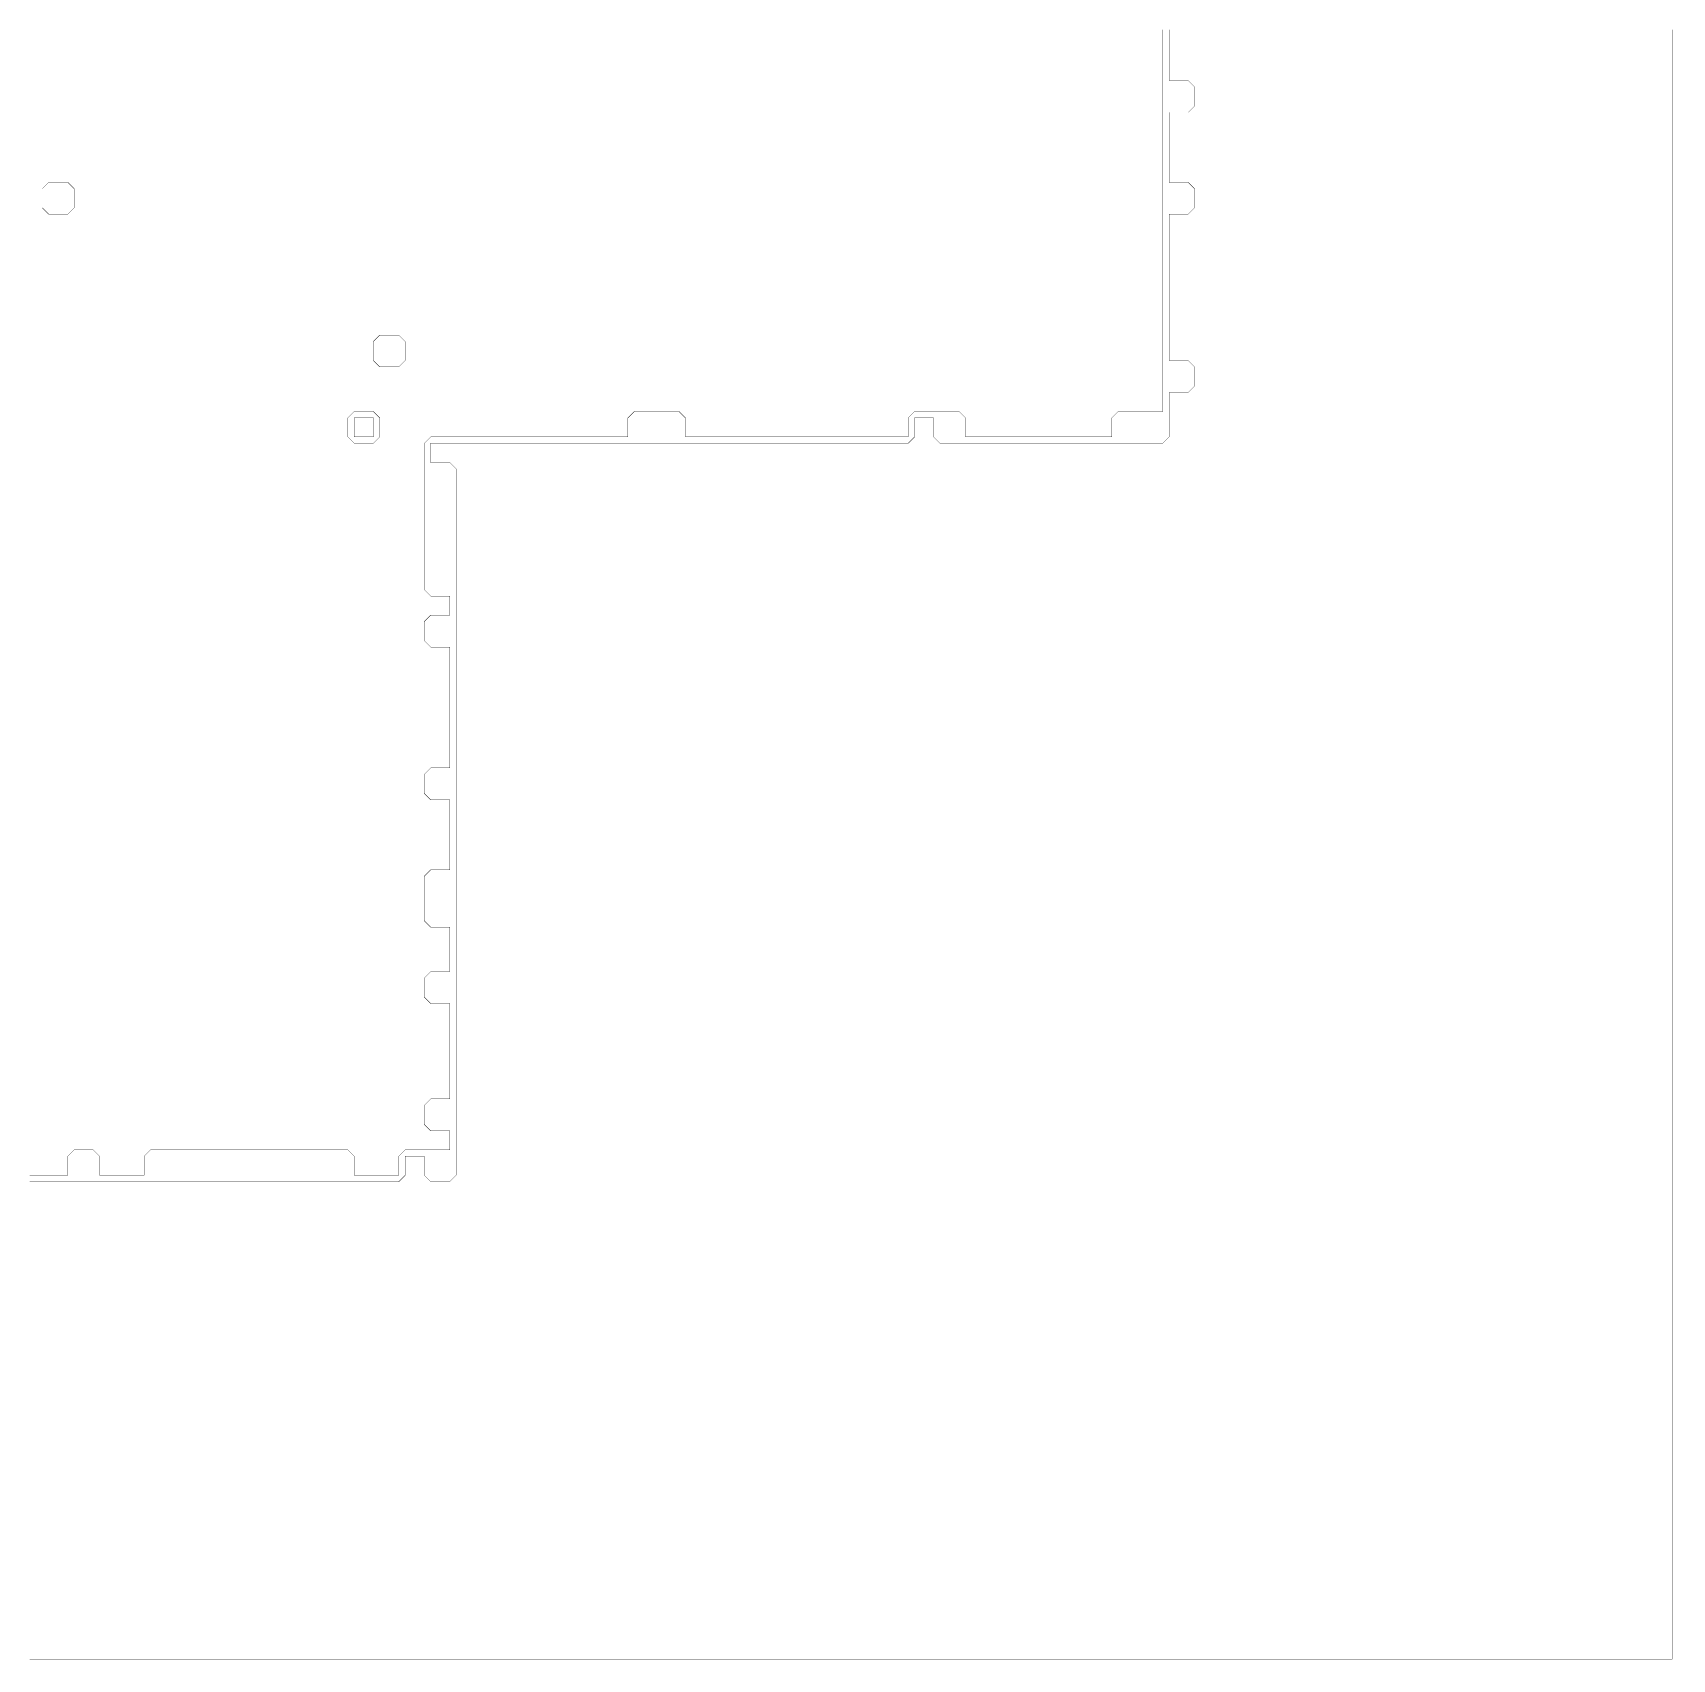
# Model space of a CAD drawing. Header units: metres. Extents: x 0 to 5059, y -5059 to 0.
# Drawn here: x 2510 to 5059, y -5059 to -2530 of the extents above; entities that cross this region are included whole.
import ezdxf

# ---------------------------------------------------------------- set-up
doc = ezdxf.new("R2010")
doc.units = ezdxf.units.M
doc.layers.add('conductor', color=1, linetype='Continuous')
doc.layers.add('substrate', color=5, linetype='Continuous')

msp = doc.modelspace()

# ---------------------------------------------------------------- linework, layer by layer
at = {"layer": 'conductor', "const_width": 0.5}
msp.add_lwpolyline([(2504.8, -4306.7), (2514.7, -4306.7), (2524.6, -4306.7), (2534.5, -4306.7), (2544.4, -4306.7), (2554.3, -4306.7), (2564.2, -4306.7), (2564.2, -4296.8), (2564.2, -4286.9), (2564.2, -4277), (2574.1, -4267.1), (2584, -4267.1), (2593.9, -4267.1), (2603.8, -4267.1), (2613.7, -4277), (2613.7, -4286.9), (2613.7, -4296.8), (2613.7, -4306.7), (2623.6, -4306.7), (2633.5, -4306.7), (2643.4, -4306.7), (2653.3, -4306.7), (2663.2, -4306.7), (2673.1, -4306.7), (2683, -4306.7), (2683, -4296.8), (2683, -4286.9), (2683, -4277), (2692.9, -4267.1), (2702.8, -4267.1), (2712.7, -4267.1), (2722.6, -4267.1), (2732.5, -4267.1), (2742.4, -4267.1), (2752.3, -4267.1), (2762.2, -4267.1), (2772.1, -4267.1), (2782, -4267.1), (2791.9, -4267.1), (2801.8, -4267.1), (2811.7, -4267.1), (2821.6, -4267.1), (2831.5, -4267.1), (2841.4, -4267.1), (2851.3, -4267.1), (2861.2, -4267.1), (2871.1, -4267.1), (2881, -4267.1), (2890.9, -4267.1), (2900.8, -4267.1), (2910.7, -4267.1), (2920.6, -4267.1), (2930.5, -4267.1), (2940.4, -4267.1), (2950.3, -4267.1), (2960.2, -4267.1), (2970.1, -4267.1), (2980, -4267.1), (2989.9, -4267.1), (2999.8, -4267.1), (3009.7, -4277), (3009.7, -4286.9), (3009.7, -4296.8), (3009.7, -4306.7), (3019.6, -4306.7), (3029.5, -4306.7), (3039.4, -4306.7), (3049.3, -4306.7), (3059.2, -4306.7), (3069.1, -4306.7), (3079, -4306.7), (3079, -4296.8), (3079, -4286.9), (3079, -4277), (3088.9, -4267.1), (3098.8, -4267.1), (3108.7, -4267.1), (3118.6, -4267.1), (3128.5, -4267.1), (3138.4, -4267.1), (3148.3, -4267.1), (3158.2, -4267.1), (3158.2, -4257.2), (3158.2, -4247.3), (3158.2, -4237.4), (3148.3, -4237.4), (3138.4, -4237.4), (3128.5, -4237.4), (3118.6, -4227.5), (3118.6, -4217.6), (3118.6, -4207.7), (3118.6, -4197.8), (3128.5, -4187.9), (3138.4, -4187.9), (3148.3, -4187.9), (3158.2, -4187.9), (3158.2, -4178), (3158.2, -4168.1), (3158.2, -4158.2), (3158.2, -4148.3), (3158.2, -4138.4), (3158.2, -4128.5), (3158.2, -4118.6), (3158.2, -4108.7), (3158.2, -4098.8), (3158.2, -4088.9), (3158.2, -4079), (3158.2, -4069.1), (3158.2, -4059.2), (3158.2, -4049.3), (3158.2, -4039.4), (3148.3, -4039.4), (3138.4, -4039.4), (3128.5, -4039.4), (3118.6, -4029.5), (3118.6, -4019.6), (3118.6, -4009.7), (3118.6, -3999.8), (3128.5, -3989.9), (3138.4, -3989.9), (3148.3, -3989.9), (3158.2, -3989.9), (3158.2, -3980), (3158.2, -3970.1), (3158.2, -3960.2), (3158.2, -3950.3), (3158.2, -3940.4), (3158.2, -3930.5), (3158.2, -3920.6), (3148.3, -3920.6), (3138.4, -3920.6), (3128.5, -3920.6), (3118.6, -3910.7), (3118.6, -3900.8), (3118.6, -3890.9), (3118.6, -3881), (3118.6, -3871.1), (3118.6, -3861.2), (3118.6, -3851.3), (3118.6, -3841.4), (3128.5, -3831.5), (3138.4, -3831.5), (3148.3, -3831.5), (3158.2, -3831.5), (3158.2, -3821.6), (3158.2, -3811.7), (3158.2, -3801.8), (3158.2, -3791.9), (3158.2, -3782), (3158.2, -3772.1), (3158.2, -3762.2), (3158.2, -3752.3), (3158.2, -3742.4), (3158.2, -3732.5), (3158.2, -3722.6), (3148.3, -3722.6), (3138.4, -3722.6), (3128.5, -3722.6), (3118.6, -3712.7), (3118.6, -3702.8), (3118.6, -3692.9), (3118.6, -3683), (3128.5, -3673.1), (3138.4, -3673.1), (3148.3, -3673.1), (3158.2, -3673.1), (3158.2, -3663.2), (3158.2, -3653.3), (3158.2, -3643.4), (3158.2, -3633.5), (3158.2, -3623.6), (3158.2, -3613.7), (3158.2, -3603.8), (3158.2, -3593.9), (3158.2, -3584), (3158.2, -3574.1), (3158.2, -3564.2), (3158.2, -3554.3), (3158.2, -3544.4), (3158.2, -3534.5), (3158.2, -3524.6), (3158.2, -3514.7), (3158.2, -3504.8), (3158.2, -3494.9), (3158.2, -3485), (3148.3, -3485), (3138.4, -3485), (3128.5, -3485), (3118.6, -3475.1), (3118.6, -3465.1), (3118.6, -3455.2), (3118.6, -3445.3), (3128.5, -3435.4), (3138.4, -3435.4), (3148.3, -3435.4), (3158.2, -3435.4), (3158.2, -3425.5), (3158.2, -3415.6), (3158.2, -3405.7), (3148.3, -3405.7), (3138.4, -3405.7), (3128.5, -3405.7), (3118.6, -3395.8), (3118.6, -3385.9), (3118.6, -3376), (3118.6, -3366.1), (3118.6, -3356.2), (3118.6, -3346.3), (3118.6, -3336.4), (3118.6, -3326.5), (3118.6, -3316.6), (3118.6, -3306.7), (3118.6, -3296.8), (3118.6, -3286.9), (3118.6, -3277), (3118.6, -3267.1), (3118.6, -3257.2), (3118.6, -3247.3), (3118.6, -3237.4), (3118.6, -3227.5), (3118.6, -3217.6), (3118.6, -3207.7), (3118.6, -3197.8), (3118.6, -3187.9), (3118.6, -3178), (3118.6, -3168.1), (3128.5, -3158.2), (3138.4, -3158.2), (3148.3, -3158.2), (3158.2, -3158.2), (3168.1, -3158.2), (3178, -3158.2), (3187.9, -3158.2), (3197.8, -3158.2), (3207.7, -3158.2), (3217.6, -3158.2), (3227.5, -3158.2), (3237.4, -3158.2), (3247.3, -3158.2), (3257.2, -3158.2), (3267.1, -3158.2), (3277, -3158.2), (3286.9, -3158.2), (3296.8, -3158.2), (3306.7, -3158.2), (3316.6, -3158.2), (3326.5, -3158.2), (3336.4, -3158.2), (3346.3, -3158.2), (3356.2, -3158.2), (3366.1, -3158.2), (3376, -3158.2), (3385.9, -3158.2), (3395.8, -3158.2), (3405.7, -3158.2), (3415.6, -3158.2), (3425.5, -3158.2), (3435.4, -3158.2), (3435.4, -3148.3), (3435.4, -3138.4), (3435.4, -3128.5), (3445.3, -3118.6), (3455.2, -3118.6), (3465.1, -3118.6), (3475.1, -3118.6), (3485, -3118.6), (3494.9, -3118.6), (3504.8, -3118.6), (3514.7, -3118.6), (3524.6, -3128.5), (3524.6, -3138.4), (3524.6, -3148.3), (3524.6, -3158.2), (3534.5, -3158.2), (3544.4, -3158.2), (3554.3, -3158.2), (3564.2, -3158.2), (3574.1, -3158.2), (3584, -3158.2), (3593.9, -3158.2), (3603.8, -3158.2), (3613.7, -3158.2), (3623.6, -3158.2), (3633.5, -3158.2), (3643.4, -3158.2), (3653.3, -3158.2), (3663.2, -3158.2), (3673.1, -3158.2), (3683, -3158.2), (3692.9, -3158.2), (3702.8, -3158.2), (3712.7, -3158.2), (3722.6, -3158.2), (3732.5, -3158.2), (3742.4, -3158.2), (3752.3, -3158.2), (3762.2, -3158.2), (3772.1, -3158.2), (3782, -3158.2), (3791.9, -3158.2), (3801.8, -3158.2), (3811.7, -3158.2), (3821.6, -3158.2), (3831.5, -3158.2), (3841.4, -3158.2), (3851.3, -3158.2), (3861.2, -3158.2), (3871.1, -3158.2), (3871.1, -3148.3), (3871.1, -3138.4), (3871.1, -3128.5), (3881, -3118.6), (3890.9, -3118.6), (3900.8, -3118.6), (3910.7, -3118.6), (3920.6, -3118.6), (3930.5, -3118.6), (3940.4, -3118.6), (3950.3, -3118.6), (3960.2, -3128.5), (3960.2, -3138.4), (3960.2, -3148.3), (3960.2, -3158.2), (3970.1, -3158.2), (3980, -3158.2), (3989.9, -3158.2), (3999.8, -3158.2), (4009.7, -3158.2), (4019.6, -3158.2), (4029.5, -3158.2), (4039.4, -3158.2), (4049.3, -3158.2), (4059.2, -3158.2), (4069.1, -3158.2), (4079, -3158.2), (4088.9, -3158.2), (4098.8, -3158.2), (4108.7, -3158.2), (4118.6, -3158.2), (4128.5, -3158.2), (4138.4, -3158.2), (4148.3, -3158.2), (4158.2, -3158.2), (4168.1, -3158.2), (4178, -3158.2), (4187.9, -3158.2), (4187.9, -3148.3), (4187.9, -3138.4), (4187.9, -3128.5), (4197.8, -3118.6), (4207.7, -3118.6), (4217.6, -3118.6), (4227.5, -3118.6), (4237.4, -3118.6), (4247.3, -3118.6), (4257.2, -3118.6), (4267.1, -3118.6), (4267.1, -3108.7), (4267.1, -3098.8), (4267.1, -3088.9), (4267.1, -3079), (4267.1, -3069.1), (4267.1, -3059.2), (4267.1, -3049.3), (4267.1, -3039.4), (4267.1, -3029.5), (4267.1, -3019.6), (4267.1, -3009.7), (4267.1, -2999.8), (4267.1, -2989.9), (4267.1, -2980), (4267.1, -2970.1), (4267.1, -2960.2), (4267.1, -2950.3), (4267.1, -2940.4), (4267.1, -2930.5), (4267.1, -2920.6), (4267.1, -2910.7), (4267.1, -2900.8), (4267.1, -2890.9), (4267.1, -2881), (4267.1, -2871.1), (4267.1, -2861.2), (4267.1, -2851.3), (4267.1, -2841.4), (4267.1, -2831.5), (4267.1, -2821.6), (4267.1, -2811.7), (4267.1, -2801.8), (4267.1, -2791.9), (4267.1, -2782), (4267.1, -2772.1), (4267.1, -2762.2), (4267.1, -2752.3), (4267.1, -2742.4), (4267.1, -2732.5), (4267.1, -2722.6), (4267.1, -2712.7), (4267.1, -2702.8), (4267.1, -2692.9), (4267.1, -2683), (4267.1, -2673.1), (4267.1, -2663.2), (4267.1, -2653.3), (4267.1, -2643.4), (4267.1, -2633.5), (4267.1, -2623.6), (4267.1, -2613.7), (4267.1, -2603.8), (4267.1, -2593.9), (4267.1, -2584), (4267.1, -2574.1), (4267.1, -2564.2), (4267.1, -2554.3), (4267.1, -2544.4), (4267.1, -2534.5), (4267.1, -2524.6)], dxfattribs=at)
for points in [[(2524.6, -2772.1), (2534.5, -2762.2), (2544.4, -2762.2), (2554.3, -2762.2), (2564.2, -2762.2), (2574.1, -2772.1), (2574.1, -2782), (2574.1, -2791.9), (2574.1, -2801.8), (2564.2, -2811.7), (2554.3, -2811.7), (2544.4, -2811.7), (2534.5, -2811.7), (2524.6, -2801.8), (2524.6, -2791.9), (2524.6, -2782)], [(3039.4, -3009.7), (3049.3, -2999.8), (3059.2, -2999.8), (3069.1, -2999.8), (3079, -2999.8), (3088.9, -3009.7), (3088.9, -3019.6), (3088.9, -3029.5), (3088.9, -3039.4), (3079, -3049.3), (3069.1, -3049.3), (3059.2, -3049.3), (3049.3, -3049.3), (3039.4, -3039.4), (3039.4, -3029.5), (3039.4, -3019.6)], [(2999.8, -3128.5), (3009.7, -3118.6), (3019.6, -3118.6), (3029.5, -3118.6), (3039.4, -3118.6), (3049.3, -3128.5), (3049.3, -3138.4), (3049.3, -3148.3), (3049.3, -3158.2), (3039.4, -3168.1), (3029.5, -3168.1), (3019.6, -3168.1), (3009.7, -3168.1), (2999.8, -3158.2), (2999.8, -3148.3), (2999.8, -3138.4)]]:
    msp.add_lwpolyline(points, close=True, dxfattribs=at)
at = {"layer": 'substrate', "const_width": 0.5}
for points in [[(2504.8, -5059.1), (2514.7, -5059.1), (2524.6, -5059.1), (2534.5, -5059.1), (2544.4, -5059.1), (2554.3, -5059.1), (2564.2, -5059.1), (2574.1, -5059.1), (2584, -5059.1), (2593.9, -5059.1), (2603.8, -5059.1), (2613.7, -5059.1), (2623.6, -5059.1), (2633.5, -5059.1), (2643.4, -5059.1), (2653.3, -5059.1), (2663.2, -5059.1), (2673.1, -5059.1), (2683, -5059.1), (2692.9, -5059.1), (2702.8, -5059.1), (2712.7, -5059.1), (2722.6, -5059.1), (2732.5, -5059.1), (2742.4, -5059.1), (2752.3, -5059.1), (2762.2, -5059.1), (2772.1, -5059.1), (2782, -5059.1), (2791.9, -5059.1), (2801.8, -5059.1), (2811.7, -5059.1), (2821.6, -5059.1), (2831.5, -5059.1), (2841.4, -5059.1), (2851.3, -5059.1), (2861.2, -5059.1), (2871.1, -5059.1), (2881, -5059.1), (2890.9, -5059.1), (2900.8, -5059.1), (2910.7, -5059.1), (2920.6, -5059.1), (2930.5, -5059.1), (2940.4, -5059.1), (2950.3, -5059.1), (2960.2, -5059.1), (2970.1, -5059.1), (2980, -5059.1), (2989.9, -5059.1), (2999.8, -5059.1), (3009.7, -5059.1), (3019.6, -5059.1), (3029.5, -5059.1), (3039.4, -5059.1), (3049.3, -5059.1), (3059.2, -5059.1), (3069.1, -5059.1), (3079, -5059.1), (3088.9, -5059.1), (3098.8, -5059.1), (3108.7, -5059.1), (3118.6, -5059.1), (3128.5, -5059.1), (3138.4, -5059.1), (3148.3, -5059.1), (3158.2, -5059.1), (3168.1, -5059.1), (3178, -5059.1), (3187.9, -5059.1), (3197.8, -5059.1), (3207.7, -5059.1), (3217.6, -5059.1), (3227.5, -5059.1), (3237.4, -5059.1), (3247.3, -5059.1), (3257.2, -5059.1), (3267.1, -5059.1), (3277, -5059.1), (3286.9, -5059.1), (3296.8, -5059.1), (3306.7, -5059.1), (3316.6, -5059.1), (3326.5, -5059.1), (3336.4, -5059.1), (3346.3, -5059.1), (3356.2, -5059.1), (3366.1, -5059.1), (3376, -5059.1), (3385.9, -5059.1), (3395.8, -5059.1), (3405.7, -5059.1), (3415.6, -5059.1), (3425.5, -5059.1), (3435.4, -5059.1), (3445.3, -5059.1), (3455.2, -5059.1), (3465.1, -5059.1), (3475.1, -5059.1), (3485, -5059.1), (3494.9, -5059.1), (3504.8, -5059.1), (3514.7, -5059.1), (3524.6, -5059.1), (3534.5, -5059.1), (3544.4, -5059.1), (3554.3, -5059.1), (3564.2, -5059.1), (3574.1, -5059.1), (3584, -5059.1), (3593.9, -5059.1), (3603.8, -5059.1), (3613.7, -5059.1), (3623.6, -5059.1), (3633.5, -5059.1), (3643.4, -5059.1), (3653.3, -5059.1), (3663.2, -5059.1), (3673.1, -5059.1), (3683, -5059.1), (3692.9, -5059.1), (3702.8, -5059.1), (3712.7, -5059.1), (3722.6, -5059.1), (3732.5, -5059.1), (3742.4, -5059.1), (3752.3, -5059.1), (3762.2, -5059.1), (3772.1, -5059.1), (3782, -5059.1), (3791.9, -5059.1), (3801.8, -5059.1), (3811.7, -5059.1), (3821.6, -5059.1), (3831.5, -5059.1), (3841.4, -5059.1), (3851.3, -5059.1), (3861.2, -5059.1), (3871.1, -5059.1), (3881, -5059.1), (3890.9, -5059.1), (3900.8, -5059.1), (3910.7, -5059.1), (3920.6, -5059.1), (3930.5, -5059.1), (3940.4, -5059.1), (3950.3, -5059.1), (3960.2, -5059.1), (3970.1, -5059.1), (3980, -5059.1), (3989.9, -5059.1), (3999.8, -5059.1), (4009.7, -5059.1), (4019.6, -5059.1), (4029.5, -5059.1), (4039.4, -5059.1), (4049.3, -5059.1), (4059.2, -5059.1), (4069.1, -5059.1), (4079, -5059.1), (4088.9, -5059.1), (4098.8, -5059.1), (4108.7, -5059.1), (4118.6, -5059.1), (4128.5, -5059.1), (4138.4, -5059.1), (4148.3, -5059.1), (4158.2, -5059.1), (4168.1, -5059.1), (4178, -5059.1), (4187.9, -5059.1), (4197.8, -5059.1), (4207.7, -5059.1), (4217.6, -5059.1), (4227.5, -5059.1), (4237.4, -5059.1), (4247.3, -5059.1), (4257.2, -5059.1), (4267.1, -5059.1), (4277, -5059.1), (4286.9, -5059.1), (4296.8, -5059.1), (4306.7, -5059.1), (4316.6, -5059.1), (4326.5, -5059.1), (4336.4, -5059.1), (4346.3, -5059.1), (4356.2, -5059.1), (4366.1, -5059.1), (4376, -5059.1), (4385.9, -5059.1), (4395.8, -5059.1), (4405.7, -5059.1), (4415.6, -5059.1), (4425.5, -5059.1), (4435.4, -5059.1), (4445.3, -5059.1), (4455.2, -5059.1), (4465.1, -5059.1), (4475, -5059.1), (4484.9, -5059.1), (4494.8, -5059.1), (4504.7, -5059.1), (4514.6, -5059.1), (4524.5, -5059.1), (4534.4, -5059.1), (4544.3, -5059.1), (4554.2, -5059.1), (4564.1, -5059.1), (4574, -5059.1), (4583.9, -5059.1), (4593.8, -5059.1), (4603.7, -5059.1), (4613.6, -5059.1), (4623.5, -5059.1), (4633.4, -5059.1), (4643.3, -5059.1), (4653.2, -5059.1), (4663.1, -5059.1), (4673, -5059.1), (4682.9, -5059.1), (4692.8, -5059.1), (4702.7, -5059.1), (4712.6, -5059.1), (4722.5, -5059.1), (4732.4, -5059.1), (4742.3, -5059.1), (4752.2, -5059.1), (4762.1, -5059.1), (4772, -5059.1), (4781.9, -5059.1), (4791.8, -5059.1), (4801.7, -5059.1), (4811.6, -5059.1), (4821.5, -5059.1), (4831.4, -5059.1), (4841.3, -5059.1), (4851.2, -5059.1), (4861.1, -5059.1), (4871, -5059.1), (4880.9, -5059.1), (4890.8, -5059.1), (4900.7, -5059.1), (4910.6, -5059.1), (4920.5, -5059.1), (4930.4, -5059.1), (4940.3, -5059.1), (4950.2, -5059.1), (4960.1, -5059.1), (4970, -5059.1), (4979.9, -5059.1), (4989.8, -5059.1), (4999.7, -5059.1), (5009.6, -5059.1), (5019.5, -5059.1), (5029.4, -5059.1), (5039.3, -5059.1), (5049.2, -5059.1), (5059.1, -5059.1), (5059.1, -5049.2), (5059.1, -5039.3), (5059.1, -5029.4), (5059.1, -5019.5), (5059.1, -5009.6), (5059.1, -4999.7), (5059.1, -4989.8), (5059.1, -4979.9), (5059.1, -4970), (5059.1, -4960.1), (5059.1, -4950.2), (5059.1, -4940.3), (5059.1, -4930.4), (5059.1, -4920.5), (5059.1, -4910.6), (5059.1, -4900.7), (5059.1, -4890.8), (5059.1, -4880.9), (5059.1, -4871), (5059.1, -4861.1), (5059.1, -4851.2), (5059.1, -4841.3), (5059.1, -4831.4), (5059.1, -4821.5), (5059.1, -4811.6), (5059.1, -4801.7), (5059.1, -4791.8), (5059.1, -4781.9), (5059.1, -4772), (5059.1, -4762.1), (5059.1, -4752.2), (5059.1, -4742.3), (5059.1, -4732.4), (5059.1, -4722.5), (5059.1, -4712.6), (5059.1, -4702.7), (5059.1, -4692.8), (5059.1, -4682.9), (5059.1, -4673), (5059.1, -4663.1), (5059.1, -4653.2), (5059.1, -4643.3), (5059.1, -4633.4), (5059.1, -4623.5), (5059.1, -4613.6), (5059.1, -4603.7), (5059.1, -4593.8), (5059.1, -4583.9), (5059.1, -4574), (5059.1, -4564.1), (5059.1, -4554.2), (5059.1, -4544.3), (5059.1, -4534.4), (5059.1, -4524.5), (5059.1, -4514.6), (5059.1, -4504.7), (5059.1, -4494.8), (5059.1, -4484.9), (5059.1, -4475), (5059.1, -4465.1), (5059.1, -4455.2), (5059.1, -4445.3), (5059.1, -4435.4), (5059.1, -4425.5), (5059.1, -4415.6), (5059.1, -4405.7), (5059.1, -4395.8), (5059.1, -4385.9), (5059.1, -4376), (5059.1, -4366.1), (5059.1, -4356.2), (5059.1, -4346.3), (5059.1, -4336.4), (5059.1, -4326.5), (5059.1, -4316.6), (5059.1, -4306.7), (5059.1, -4296.8), (5059.1, -4286.9), (5059.1, -4277), (5059.1, -4267.1), (5059.1, -4257.2), (5059.1, -4247.3), (5059.1, -4237.4), (5059.1, -4227.5), (5059.1, -4217.6), (5059.1, -4207.7), (5059.1, -4197.8), (5059.1, -4187.9), (5059.1, -4178), (5059.1, -4168.1), (5059.1, -4158.2), (5059.1, -4148.3), (5059.1, -4138.4), (5059.1, -4128.5), (5059.1, -4118.6), (5059.1, -4108.7), (5059.1, -4098.8), (5059.1, -4088.9), (5059.1, -4079), (5059.1, -4069.1), (5059.1, -4059.2), (5059.1, -4049.3), (5059.1, -4039.4), (5059.1, -4029.5), (5059.1, -4019.6), (5059.1, -4009.7), (5059.1, -3999.8), (5059.1, -3989.9), (5059.1, -3980), (5059.1, -3970.1), (5059.1, -3960.2), (5059.1, -3950.3), (5059.1, -3940.4), (5059.1, -3930.5), (5059.1, -3920.6), (5059.1, -3910.7), (5059.1, -3900.8), (5059.1, -3890.9), (5059.1, -3881), (5059.1, -3871.1), (5059.1, -3861.2), (5059.1, -3851.3), (5059.1, -3841.4), (5059.1, -3831.5), (5059.1, -3821.6), (5059.1, -3811.7), (5059.1, -3801.8), (5059.1, -3791.9), (5059.1, -3782), (5059.1, -3772.1), (5059.1, -3762.2), (5059.1, -3752.3), (5059.1, -3742.4), (5059.1, -3732.5), (5059.1, -3722.6), (5059.1, -3712.7), (5059.1, -3702.8), (5059.1, -3692.9), (5059.1, -3683), (5059.1, -3673.1), (5059.1, -3663.2), (5059.1, -3653.3), (5059.1, -3643.4), (5059.1, -3633.5), (5059.1, -3623.6), (5059.1, -3613.7), (5059.1, -3603.8), (5059.1, -3593.9), (5059.1, -3584), (5059.1, -3574.1), (5059.1, -3564.2), (5059.1, -3554.3), (5059.1, -3544.4), (5059.1, -3534.5), (5059.1, -3524.6), (5059.1, -3514.7), (5059.1, -3504.8), (5059.1, -3494.9), (5059.1, -3485), (5059.1, -3475.1), (5059.1, -3465.1), (5059.1, -3455.2), (5059.1, -3445.3), (5059.1, -3435.4), (5059.1, -3425.5), (5059.1, -3415.6), (5059.1, -3405.7), (5059.1, -3395.8), (5059.1, -3385.9), (5059.1, -3376), (5059.1, -3366.1), (5059.1, -3356.2), (5059.1, -3346.3), (5059.1, -3336.4), (5059.1, -3326.5), (5059.1, -3316.6), (5059.1, -3306.7), (5059.1, -3296.8), (5059.1, -3286.9), (5059.1, -3277), (5059.1, -3267.1), (5059.1, -3257.2), (5059.1, -3247.3), (5059.1, -3237.4), (5059.1, -3227.5), (5059.1, -3217.6), (5059.1, -3207.7), (5059.1, -3197.8), (5059.1, -3187.9), (5059.1, -3178), (5059.1, -3168.1), (5059.1, -3158.2), (5059.1, -3148.3), (5059.1, -3138.4), (5059.1, -3128.5), (5059.1, -3118.6), (5059.1, -3108.7), (5059.1, -3098.8), (5059.1, -3088.9), (5059.1, -3079), (5059.1, -3069.1), (5059.1, -3059.2), (5059.1, -3049.3), (5059.1, -3039.4), (5059.1, -3029.5), (5059.1, -3019.6), (5059.1, -3009.7), (5059.1, -2999.8), (5059.1, -2989.9), (5059.1, -2980), (5059.1, -2970.1), (5059.1, -2960.2), (5059.1, -2950.3), (5059.1, -2940.4), (5059.1, -2930.5), (5059.1, -2920.6), (5059.1, -2910.7), (5059.1, -2900.8), (5059.1, -2890.9), (5059.1, -2881), (5059.1, -2871.1), (5059.1, -2861.2), (5059.1, -2851.3), (5059.1, -2841.4), (5059.1, -2831.5), (5059.1, -2821.6), (5059.1, -2811.7), (5059.1, -2801.8), (5059.1, -2791.9), (5059.1, -2782), (5059.1, -2772.1), (5059.1, -2762.2), (5059.1, -2752.3), (5059.1, -2742.4), (5059.1, -2732.5), (5059.1, -2722.6), (5059.1, -2712.7), (5059.1, -2702.8), (5059.1, -2692.9), (5059.1, -2683), (5059.1, -2673.1), (5059.1, -2663.2), (5059.1, -2653.3), (5059.1, -2643.4), (5059.1, -2633.5), (5059.1, -2623.6), (5059.1, -2613.7), (5059.1, -2603.8), (5059.1, -2593.9), (5059.1, -2584), (5059.1, -2574.1), (5059.1, -2564.2), (5059.1, -2554.3), (5059.1, -2544.4), (5059.1, -2534.5), (5059.1, -2524.6)], [(4277, -2524.6), (4277, -2534.5), (4277, -2544.4), (4277, -2554.3), (4277, -2564.2), (4277, -2574.1), (4277, -2584), (4277, -2593.9), (4277, -2603.8), (4286.9, -2603.8), (4296.8, -2603.8), (4306.7, -2603.8), (4316.6, -2613.7), (4316.6, -2623.6), (4316.6, -2633.5), (4316.6, -2643.4), (4306.7, -2653.3), (4296.8, -2653.3), (4286.9, -2653.3), (4277, -2653.3), (4277, -2663.2), (4277, -2673.1), (4277, -2683), (4277, -2692.9), (4277, -2702.8), (4277, -2712.7), (4277, -2722.6), (4277, -2732.5), (4277, -2742.4), (4277, -2752.3), (4277, -2762.2), (4286.9, -2762.2), (4296.8, -2762.2), (4306.7, -2762.2), (4316.6, -2772.1), (4316.6, -2782), (4316.6, -2791.9), (4316.6, -2801.8), (4306.7, -2811.7), (4296.8, -2811.7), (4286.9, -2811.7), (4277, -2811.7), (4277, -2821.6), (4277, -2831.5), (4277, -2841.4), (4277, -2851.3), (4277, -2861.2), (4277, -2871.1), (4277, -2881), (4277, -2890.9), (4277, -2900.8), (4277, -2910.7), (4277, -2920.6), (4277, -2930.5), (4277, -2940.4), (4277, -2950.3), (4277, -2960.2), (4277, -2970.1), (4277, -2980), (4277, -2989.9), (4277, -2999.8), (4277, -3009.7), (4277, -3019.6), (4277, -3029.5), (4277, -3039.4), (4286.9, -3039.4), (4296.8, -3039.4), (4306.7, -3039.4), (4316.6, -3049.3), (4316.6, -3059.2), (4316.6, -3069.1), (4316.6, -3079), (4306.7, -3088.9), (4296.8, -3088.9), (4286.9, -3088.9), (4277, -3088.9), (4277, -3098.8), (4277, -3108.7), (4277, -3118.6), (4277, -3128.5), (4277, -3138.4), (4277, -3148.3), (4277, -3158.2), (4267.1, -3168.1), (4257.2, -3168.1), (4247.3, -3168.1), (4237.4, -3168.1), (4227.5, -3168.1), (4217.6, -3168.1), (4207.7, -3168.1), (4197.8, -3168.1), (4187.9, -3168.1), (4178, -3168.1), (4168.1, -3168.1), (4158.2, -3168.1), (4148.3, -3168.1), (4138.4, -3168.1), (4128.5, -3168.1), (4118.6, -3168.1), (4108.7, -3168.1), (4098.8, -3168.1), (4088.9, -3168.1), (4079, -3168.1), (4069.1, -3168.1), (4059.2, -3168.1), (4049.3, -3168.1), (4039.4, -3168.1), (4029.5, -3168.1), (4019.6, -3168.1), (4009.7, -3168.1), (3999.8, -3168.1), (3989.9, -3168.1), (3980, -3168.1), (3970.1, -3168.1), (3960.2, -3168.1), (3950.3, -3168.1), (3940.4, -3168.1), (3930.5, -3168.1), (3920.6, -3168.1), (3910.7, -3158.2), (3910.7, -3148.3), (3910.7, -3138.4), (3910.7, -3128.5), (3900.8, -3128.5), (3890.9, -3128.5), (3881, -3128.5), (3881, -3138.4), (3881, -3148.3), (3881, -3158.2), (3871.1, -3168.1), (3861.2, -3168.1), (3851.3, -3168.1), (3841.4, -3168.1), (3831.5, -3168.1), (3821.6, -3168.1), (3811.7, -3168.1), (3801.8, -3168.1), (3791.9, -3168.1), (3782, -3168.1), (3772.1, -3168.1), (3762.2, -3168.1), (3752.3, -3168.1), (3742.4, -3168.1), (3732.5, -3168.1), (3722.6, -3168.1), (3712.7, -3168.1), (3702.8, -3168.1), (3692.9, -3168.1), (3683, -3168.1), (3673.1, -3168.1), (3663.2, -3168.1), (3653.3, -3168.1), (3643.4, -3168.1), (3633.5, -3168.1), (3623.6, -3168.1), (3613.7, -3168.1), (3603.8, -3168.1), (3593.9, -3168.1), (3584, -3168.1), (3574.1, -3168.1), (3564.2, -3168.1), (3554.3, -3168.1), (3544.4, -3168.1), (3534.5, -3168.1), (3524.6, -3168.1), (3514.7, -3168.1), (3504.8, -3168.1), (3494.9, -3168.1), (3485, -3168.1), (3475.1, -3168.1), (3465.1, -3168.1), (3455.2, -3168.1), (3445.3, -3168.1), (3435.4, -3168.1), (3425.5, -3168.1), (3415.6, -3168.1), (3405.7, -3168.1), (3395.8, -3168.1), (3385.9, -3168.1), (3376, -3168.1), (3366.1, -3168.1), (3356.2, -3168.1), (3346.3, -3168.1), (3336.4, -3168.1), (3326.5, -3168.1), (3316.6, -3168.1), (3306.7, -3168.1), (3296.8, -3168.1), (3286.9, -3168.1), (3277, -3168.1), (3267.1, -3168.1), (3257.2, -3168.1), (3247.3, -3168.1), (3237.4, -3168.1), (3227.5, -3168.1), (3217.6, -3168.1), (3207.7, -3168.1), (3197.8, -3168.1), (3187.9, -3168.1), (3178, -3168.1), (3168.1, -3168.1), (3158.2, -3168.1), (3148.3, -3168.1), (3138.4, -3168.1), (3128.5, -3168.1), (3128.5, -3178), (3128.5, -3187.9), (3128.5, -3197.8), (3138.4, -3197.8), (3148.3, -3197.8), (3158.2, -3197.8), (3168.1, -3207.7), (3168.1, -3217.6), (3168.1, -3227.5), (3168.1, -3237.4), (3168.1, -3247.3), (3168.1, -3257.2), (3168.1, -3267.1), (3168.1, -3277), (3168.1, -3286.9), (3168.1, -3296.8), (3168.1, -3306.7), (3168.1, -3316.6), (3168.1, -3326.5), (3168.1, -3336.4), (3168.1, -3346.3), (3168.1, -3356.2), (3168.1, -3366.1), (3168.1, -3376), (3168.1, -3385.9), (3168.1, -3395.8), (3168.1, -3405.7), (3168.1, -3415.6), (3168.1, -3425.5), (3168.1, -3435.4), (3168.1, -3445.3), (3168.1, -3455.2), (3168.1, -3465.1), (3168.1, -3475.1), (3168.1, -3485), (3168.1, -3494.9), (3168.1, -3504.8), (3168.1, -3514.7), (3168.1, -3524.6), (3168.1, -3534.5), (3168.1, -3544.4), (3168.1, -3554.3), (3168.1, -3564.2), (3168.1, -3574.1), (3168.1, -3584), (3168.1, -3593.9), (3168.1, -3603.8), (3168.1, -3613.7), (3168.1, -3623.6), (3168.1, -3633.5), (3168.1, -3643.4), (3168.1, -3653.3), (3168.1, -3663.2), (3168.1, -3673.1), (3168.1, -3683), (3168.1, -3692.9), (3168.1, -3702.8), (3168.1, -3712.7), (3168.1, -3722.6), (3168.1, -3732.5), (3168.1, -3742.4), (3168.1, -3752.3), (3168.1, -3762.2), (3168.1, -3772.1), (3168.1, -3782), (3168.1, -3791.9), (3168.1, -3801.8), (3168.1, -3811.7), (3168.1, -3821.6), (3168.1, -3831.5), (3168.1, -3841.4), (3168.1, -3851.3), (3168.1, -3861.2), (3168.1, -3871.1), (3168.1, -3881), (3168.1, -3890.9), (3168.1, -3900.8), (3168.1, -3910.7), (3168.1, -3920.6), (3168.1, -3930.5), (3168.1, -3940.4), (3168.1, -3950.3), (3168.1, -3960.2), (3168.1, -3970.1), (3168.1, -3980), (3168.1, -3989.9), (3168.1, -3999.8), (3168.1, -4009.7), (3168.1, -4019.6), (3168.1, -4029.5), (3168.1, -4039.4), (3168.1, -4049.3), (3168.1, -4059.2), (3168.1, -4069.1), (3168.1, -4079), (3168.1, -4088.9), (3168.1, -4098.8), (3168.1, -4108.7), (3168.1, -4118.6), (3168.1, -4128.5), (3168.1, -4138.4), (3168.1, -4148.3), (3168.1, -4158.2), (3168.1, -4168.1), (3168.1, -4178), (3168.1, -4187.9), (3168.1, -4197.8), (3168.1, -4207.7), (3168.1, -4217.6), (3168.1, -4227.5), (3168.1, -4237.4), (3168.1, -4247.3), (3168.1, -4257.2), (3168.1, -4267.1), (3168.1, -4277), (3168.1, -4286.9), (3168.1, -4296.8), (3168.1, -4306.7), (3158.2, -4316.6), (3148.3, -4316.6), (3138.4, -4316.6), (3128.5, -4316.6), (3118.6, -4306.7), (3118.6, -4296.8), (3118.6, -4286.9), (3118.6, -4277), (3108.7, -4277), (3098.8, -4277), (3088.9, -4277), (3088.9, -4286.9), (3088.9, -4296.8), (3088.9, -4306.7), (3079, -4316.6), (3069.1, -4316.6), (3059.2, -4316.6), (3049.3, -4316.6), (3039.4, -4316.6), (3029.5, -4316.6), (3019.6, -4316.6), (3009.7, -4316.6), (2999.8, -4316.6), (2989.9, -4316.6), (2980, -4316.6), (2970.1, -4316.6), (2960.2, -4316.6), (2950.3, -4316.6), (2940.4, -4316.6), (2930.5, -4316.6), (2920.6, -4316.6), (2910.7, -4316.6), (2900.8, -4316.6), (2890.9, -4316.6), (2881, -4316.6), (2871.1, -4316.6), (2861.2, -4316.6), (2851.3, -4316.6), (2841.4, -4316.6), (2831.5, -4316.6), (2821.6, -4316.6), (2811.7, -4316.6), (2801.8, -4316.6), (2791.9, -4316.6), (2782, -4316.6), (2772.1, -4316.6), (2762.2, -4316.6), (2752.3, -4316.6), (2742.4, -4316.6), (2732.5, -4316.6), (2722.6, -4316.6), (2712.7, -4316.6), (2702.8, -4316.6), (2692.9, -4316.6), (2683, -4316.6), (2673.1, -4316.6), (2663.2, -4316.6), (2653.3, -4316.6), (2643.4, -4316.6), (2633.5, -4316.6), (2623.6, -4316.6), (2613.7, -4316.6), (2603.8, -4316.6), (2593.9, -4316.6), (2584, -4316.6), (2574.1, -4316.6), (2564.2, -4316.6), (2554.3, -4316.6), (2544.4, -4316.6), (2534.5, -4316.6), (2524.6, -4316.6), (2514.7, -4316.6), (2504.8, -4316.6)]]:
    msp.add_lwpolyline(points, dxfattribs=at)
msp.add_lwpolyline([(3009.7, -3128.5), (3009.7, -3138.4), (3009.7, -3148.3), (3009.7, -3158.2), (3019.6, -3158.2), (3029.5, -3158.2), (3039.4, -3158.2), (3039.4, -3148.3), (3039.4, -3138.4), (3039.4, -3128.5), (3029.5, -3128.5), (3019.6, -3128.5)], close=True, dxfattribs=at)

doc.saveas('drawing.dxf')
